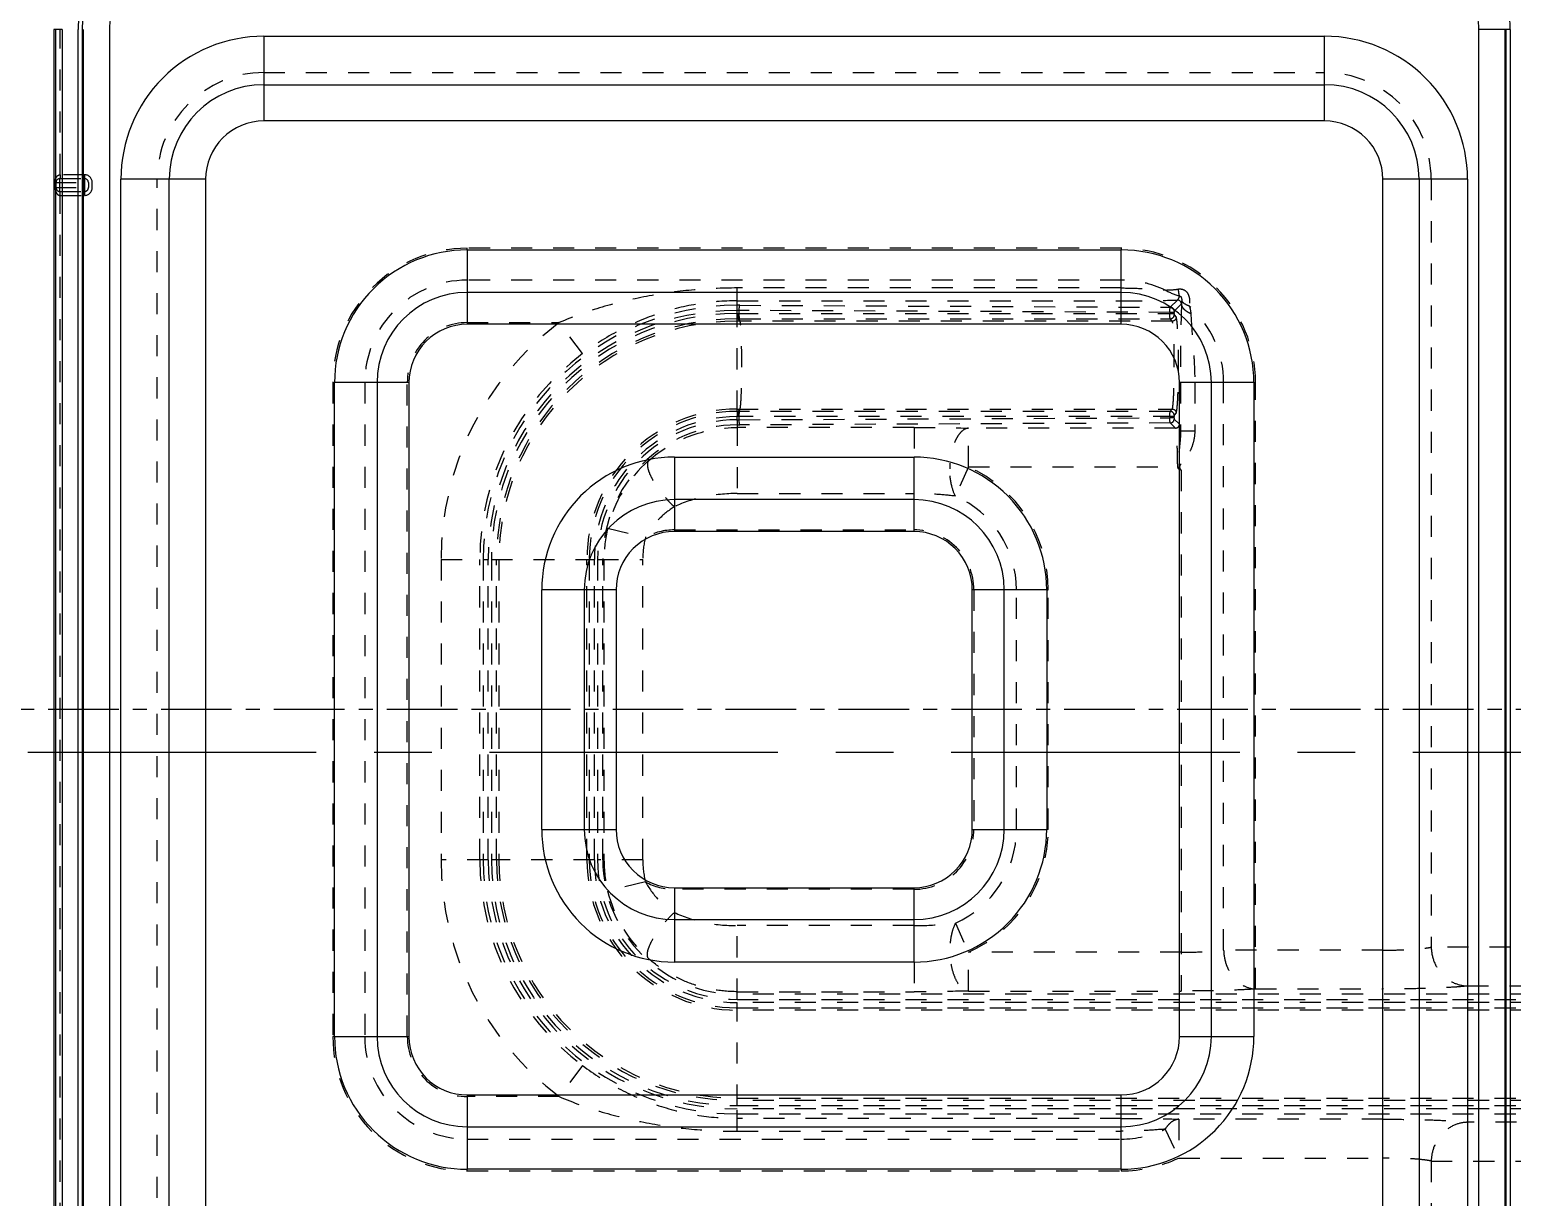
# Model space of a CAD drawing. Header units: millimetres. Extents: x 564 to 2602, y -1989 to 1042.
# Drawn here: x 670.6 to 785.7, y -341.8 to -251.1 of the extents above; entities that cross this region are included whole.
import ezdxf

# ---------------------------------------------------------------- set-up
doc = ezdxf.new("R2010")
doc.units = ezdxf.units.MM
doc.header["$LTSCALE"] = 16.335
doc.linetypes.add('CENTER', pattern=[0.6, 0.375, -0.075, 0.075, -0.075])
doc.linetypes.add('HIDDEN', pattern=[0.2, 0.1, -0.1])
doc.layers.get('0').update_dxf_attribs({"linetype": 'CONTINUOUS'})
doc.layers.add('DEFAULT_2', color=8, linetype='HIDDEN')

msp = doc.modelspace()

# ---------------------------------------------------------------- linework, layer by layer
at = {"color": 7, "linetype": 'Continuous'}
for p, q in [((672.463, -251.129), (672.463, -356.706)), ((673.123, -251.129), (672.463, -251.129)), ((672.621, -356.706), (672.621, -251.129)), ((673.123, -251.129), (673.123, -356.706)), ((674.362, -356.706), (674.362, -251.129)), ((674.664, -251.129), (674.664, -356.706)), ((674.786, -356.706), (674.786, -251.129)), ((676.794, -251.129), (676.794, -356.706)), ((688.776, -251.643), (688.776, -258.218)), ((688.776, -251.643), (771.126, -251.643)), ((771.126, -258.218), (771.126, -251.643)), ((783.108, -356.706), (783.108, -251.129)), ((785.54, -251.129), (783.108, -251.129)), ((785.116, -251.129), (785.116, -356.706)), ((785.239, -356.706), (785.239, -251.129)), ((785.54, -251.129), (785.54, -356.706)), ((688.776, -255.4), (771.126, -255.4)), ((771.126, -258.218), (688.776, -258.218)), ((677.677, -345.093), (677.677, -262.742)), ((684.251, -262.742), (677.677, -262.742)), ((681.434, -345.093), (681.434, -262.742)), ((684.251, -262.742), (684.251, -345.093)), ((775.651, -345.093), (775.651, -262.742)), ((782.225, -262.742), (775.651, -262.742)), ((778.469, -262.742), (778.469, -345.093)), ((782.225, -262.742), (782.225, -345.093)), ((704.562, -268.228), (704.562, -274.004)), ((704.562, -268.228), (755.34, -268.228)), ((755.34, -274.004), (755.34, -268.228)), ((755.34, -271.528), (704.562, -271.528)), ((755.34, -274.004), (704.562, -274.004)), ((694.261, -329.306), (694.261, -278.529)), ((700.037, -278.529), (694.261, -278.529)), ((697.562, -278.529), (697.562, -329.306)), ((700.037, -278.529), (700.037, -329.306)), ((759.865, -329.306), (759.865, -278.529)), ((765.641, -278.529), (759.865, -278.529)), ((762.34, -329.306), (762.34, -278.529)), ((765.641, -278.529), (765.641, -329.306)), ((720.65, -284.316), (720.65, -290.092)), ((720.65, -284.316), (739.252, -284.316)), ((739.252, -290.092), (739.252, -284.316)), ((739.252, -287.616), (720.65, -287.616)), ((739.252, -290.092), (720.65, -290.092)), ((710.349, -313.218), (710.349, -294.617)), ((716.125, -294.617), (710.349, -294.617)), ((713.65, -294.617), (713.65, -313.218)), ((716.125, -294.617), (716.125, -313.218)), ((743.777, -313.218), (743.777, -294.617)), ((749.553, -294.617), (743.777, -294.617)), ((746.252, -313.218), (746.252, -294.617)), ((749.553, -294.617), (749.553, -313.218)), ((710.349, -313.218), (716.125, -313.218)), ((743.777, -313.218), (749.553, -313.218)), ((720.65, -317.743), (720.65, -323.519)), ((720.65, -317.743), (739.252, -317.743)), ((739.252, -323.519), (739.252, -317.743)), ((720.65, -320.219), (739.252, -320.219)), ((739.252, -323.519), (720.65, -323.519)), ((694.261, -329.306), (700.037, -329.306)), ((759.865, -329.306), (765.641, -329.306)), ((704.562, -333.831), (704.562, -339.607)), ((704.562, -333.831), (755.34, -333.831)), ((755.34, -339.607), (755.34, -333.831)), ((704.562, -336.307), (755.34, -336.307)), ((755.34, -339.607), (704.562, -339.607))]:
    msp.add_line(p, q, dxfattribs=at)
at = {"color": 1, "linetype": 'CENTER', "ltscale": 0.89432}
msp.add_line((931.703, -303.918), (639.81, -303.918), dxfattribs=at)
at = {"color": 1, "linetype": 'CENTER', "ltscale": 3.657227}
msp.add_line((598.756, -307.216), (972.756, -307.216), dxfattribs=at)
at = {"color": 7, "linetype": 'Continuous'}
for centre, radius, start, end in [((682.19, -251.129), 7.828, 89.99994, 180.00006), ((682.19, -251.129), 7.526, 90, 180), ((777.712, -251.129), 7.828, 359.99994, 90.00006), ((682.19, -251.129), 5.396, 89.99993, 180.00007), ((777.712, -251.129), 5.396, 359.99993, 90.00007), ((688.776, -262.742), 11.099, 89.99965, 180.00035), ((771.126, -262.742), 11.099, 359.99965, 90.00035), ((688.776, -262.742), 7.342, 90, 180), ((771.126, -262.742), 7.342, 0, 90), ((688.776, -262.742), 4.525, 89.99994, 180.00006), ((771.126, -262.742), 4.525, 359.99994, 90.00006), ((704.562, -278.529), 10.301, 89.99966, 180.00034), ((755.34, -278.529), 10.301, 359.99966, 90.00034), ((704.562, -278.529), 7, 90, 180), ((755.34, -278.529), 7, 0, 90), ((704.562, -278.529), 4.525, 89.99994, 180.00006), ((755.34, -278.529), 4.525, 359.99994, 90.00006), ((720.65, -294.617), 10.301, 89.99966, 180.00034), ((739.252, -294.617), 10.301, 359.99966, 90.00034), ((720.65, -294.617), 7, 90, 180), ((739.252, -294.617), 7, 0, 90), ((720.65, -294.617), 4.525, 89.99994, 180.00006), ((739.252, -294.617), 4.525, 359.99994, 90.00006), ((720.65, -313.218), 10.301, 179.99966, 270.00034), ((720.65, -313.218), 7, 180, 270), ((720.65, -313.218), 4.525, 179.99994, 270.00006), ((739.252, -313.218), 10.301, 269.99966, 0.00034), ((739.252, -313.218), 7, 270, 360), ((739.252, -313.218), 4.525, 269.99994, 0.00006), ((704.562, -329.306), 10.301, 179.99966, 270.00034), ((704.562, -329.306), 7, 180, 270), ((704.562, -329.306), 4.525, 179.99994, 270.00006), ((755.34, -329.306), 10.301, 269.99966, 0.00034), ((755.34, -329.306), 7, 270, 360), ((755.34, -329.306), 4.525, 269.99994, 0.00006)]:
    msp.add_arc(centre, radius, start, end, dxfattribs=at)
at = {"layer": 'DEFAULT_2', "color": 8, "linetype": 'HIDDEN'}
for p, q in [((672.965, -262.391), (672.965, -251.129)), ((688.776, -254.461), (771.126, -254.461)), ((674.85, -262.391), (672.965, -262.391)), ((674.85, -262.391), (674.85, -263.999)), ((672.572, -263.396), (672.572, -262.994)), ((672.572, -262.994), (675.453, -262.994)), ((672.572, -263.396), (675.453, -263.396)), ((672.638, -262.994), (672.638, -263.396)), ((672.939, -263.698), (672.939, -262.692)), ((672.939, -262.692), (674.85, -262.692)), ((675.151, -262.994), (675.151, -263.396)), ((675.453, -263.396), (675.453, -262.994)), ((680.494, -345.093), (680.494, -262.742)), ((779.408, -262.742), (779.408, -322.359)), ((672.939, -263.698), (674.85, -263.698)), ((672.965, -343.836), (672.965, -263.999)), ((672.965, -263.999), (674.85, -263.999)), ((704.562, -268.228), (704.562, -268.1)), ((755.34, -268.1), (704.562, -268.1)), ((755.34, -268.1), (755.34, -268.228)), ((755.34, -270.576), (704.562, -270.576)), ((725.527, -272.526), (725.527, -271.185)), ((755.34, -271.185), (725.527, -271.185)), ((725.527, -272.179), (755.34, -272.179)), ((725.72, -272.526), (759.148, -272.68)), ((759.148, -272.68), (759.709, -272.119)), ((760.01, -272.421), (759.449, -272.981)), ((704.562, -273.876), (711.71, -273.876)), ((713.521, -276.284), (711.71, -273.876)), ((725.509, -272.928), (725.509, -273.174)), ((725.509, -273.174), (759.444, -273.174)), ((725.527, -280.768), (725.527, -273.575)), ((759.301, -273.759), (725.527, -273.759)), ((725.743, -273.759), (725.614, -273.575)), ((725.685, -273.174), (725.685, -272.928)), ((759.117, -273.081), (725.685, -272.928)), ((725.718, -273.575), (759.146, -273.575)), ((759.117, -273.081), (759.117, -273.174)), ((759.444, -273.081), (759.117, -273.081)), ((759.301, -273.759), (759.146, -273.575)), ((759.444, -273.174), (759.444, -273.081)), ((759.449, -273.274), (759.604, -273.458)), ((694.134, -278.529), (694.134, -329.306)), ((694.134, -278.529), (694.261, -278.529)), ((696.609, -278.529), (696.609, -329.306)), ((699.91, -329.306), (699.91, -278.529)), ((759.94, -278.529), (759.94, -282.292)), ((761.05, -278.529), (761.05, -282.292)), ((763.293, -322.596), (763.293, -278.529)), ((765.641, -278.529), (765.769, -278.529)), ((765.769, -325.609), (765.769, -278.529)), ((725.527, -280.583), (759.301, -280.583)), ((725.614, -280.768), (725.743, -280.583)), ((759.146, -280.768), (725.718, -280.768)), ((759.146, -280.768), (759.301, -280.583)), ((725.509, -281.169), (725.509, -281.415)), ((759.444, -281.169), (725.509, -281.169)), ((725.527, -281.817), (725.527, -287.144)), ((739.252, -282.016), (725.527, -282.016)), ((725.685, -281.414), (725.685, -281.169)), ((725.685, -281.414), (759.117, -281.261)), ((759.148, -281.663), (725.72, -281.816)), ((739.252, -282.016), (739.252, -284.316)), ((759.117, -281.169), (759.117, -281.261)), ((759.444, -281.261), (759.117, -281.261)), ((759.554, -282.068), (759.148, -281.663)), ((759.444, -281.261), (759.444, -281.169)), ((759.604, -280.885), (759.449, -281.069)), ((759.449, -281.362), (759.855, -281.767)), ((743.473, -285.08), (743.473, -282.068)), ((759.554, -282.068), (743.473, -282.068)), ((761.05, -282.292), (759.94, -282.292)), ((743.473, -285.081), (742.471, -287.344)), ((743.473, -285.08), (759.726, -285.08)), ((759.992, -285.335), (759.992, -325.767)), ((725.527, -287.144), (739.252, -287.144)), ((715.468, -289.844), (718.397, -290.546)), ((720.65, -289.964), (739.252, -289.964)), ((702.535, -292.254), (702.535, -315.581)), ((702.535, -292.254), (706.201, -292.254)), ((705.547, -315.581), (705.547, -292.254)), ((705.799, -292.254), (705.799, -315.581)), ((706.201, -315.581), (706.201, -292.254)), ((706.447, -292.254), (706.447, -315.581)), ((706.447, -292.254), (714.442, -292.254)), ((706.848, -315.581), (706.848, -292.254)), ((707.032, -292.254), (707.032, -315.581)), ((713.856, -315.581), (713.856, -292.254)), ((714.041, -292.254), (714.041, -315.581)), ((714.442, -315.581), (714.442, -292.254)), ((714.688, -292.254), (714.688, -315.581)), ((714.688, -292.254), (718.196, -292.254)), ((715.09, -315.581), (715.09, -292.254)), ((715.183, -292.254), (715.183, -315.581)), ((718.196, -315.581), (718.196, -292.254)), ((743.904, -294.617), (743.904, -313.218)), ((747.205, -313.218), (747.205, -294.617)), ((749.553, -294.617), (749.681, -294.617)), ((749.681, -313.218), (749.681, -294.617)), ((749.681, -313.218), (749.553, -313.218)), ((706.201, -315.581), (702.535, -315.581)), ((714.442, -315.581), (706.447, -315.581)), ((718.196, -315.581), (714.688, -315.581)), ((718.397, -317.289), (715.468, -317.991)), ((739.252, -317.871), (720.65, -317.871)), ((725.527, -326.42), (725.527, -320.691)), ((739.252, -320.691), (725.527, -320.691)), ((742.471, -320.491), (743.473, -322.754)), ((743.473, -325.767), (743.473, -322.754)), ((759.992, -322.754), (743.473, -322.754)), ((775.651, -322.596), (763.293, -322.596)), ((792.105, -322.359), (779.408, -322.359)), ((739.252, -323.519), (739.252, -325.819)), ((743.473, -325.767), (759.994, -325.767)), ((765.768, -325.609), (775.653, -325.609)), ((782.225, -325.372), (789.288, -325.372)), ((725.527, -325.819), (739.252, -325.819)), ((845.986, -326.019), (725.527, -326.019)), ((725.527, -326.42), (845.986, -326.42)), ((725.527, -334.662), (725.527, -326.666)), ((845.986, -326.666), (725.527, -326.666)), ((725.527, -327.068), (845.986, -327.068)), ((845.986, -327.252), (725.527, -327.252)), ((694.261, -329.306), (694.134, -329.306)), ((713.521, -331.551), (711.71, -333.959)), ((711.71, -333.959), (704.562, -333.959)), ((725.527, -334.076), (845.986, -334.076)), ((845.986, -334.26), (725.527, -334.26)), ((725.527, -334.662), (845.986, -334.662)), ((725.527, -336.65), (725.527, -334.907)), ((845.986, -334.907), (725.527, -334.907)), ((725.527, -335.309), (845.986, -335.309)), ((755.34, -335.656), (725.527, -335.656)), ((775.652, -335.719), (759.804, -335.719)), ((759.804, -335.719), (759.804, -338.731)), ((789.288, -335.956), (782.225, -335.956)), ((704.562, -337.26), (755.34, -337.26)), ((725.527, -336.65), (755.34, -336.65)), ((758.744, -336.494), (759.804, -338.731)), ((759.804, -338.731), (775.651, -338.731)), ((779.408, -338.969), (792.105, -338.969)), ((779.408, -338.969), (779.408, -345.093)), ((704.562, -339.735), (704.562, -339.607)), ((704.562, -339.735), (755.34, -339.735)), ((755.34, -339.607), (755.34, -339.735))]:
    msp.add_line(p, q, dxfattribs=at)
for centre, radius, start, end in [((688.776, -262.742), 8.281, 90, 180), ((771.126, -262.742), 8.281, 0, 90), ((674.85, -262.994), 0.603, 359.999, 89.93545), ((672.939, -262.994), 0.302, 90, 180), ((672.939, -263.396), 0.302, 180, 270.00062), ((674.85, -262.994), 0.302, 0, 90), ((674.85, -263.396), 0.603, 270.06539, 0.00026), ((674.85, -263.396), 0.302, 270, 0), ((704.562, -278.529), 10.429, 89.99971, 180.00029), ((755.34, -278.529), 10.429, 0.00011, 90.00027), ((704.562, -278.529), 7.953, 90, 180), ((755.34, -278.529), 7.953, 64.65633, 90), ((725.527, -292.254), 19.728, 90, 180), ((725.511, -317.689), 45.163, 89.73477, 89.9795), ((759.147, -272.982), 0.302, 0.18408, 89.81505), ((759.708, -272.422), 0.302, 0.1863, 89.8152), ((755.34, -278.529), 7.953, 0.00053, 48.37646), ((704.562, -278.529), 4.652, 89.99999, 180.00001), ((725.527, -292.254), 22.992, 126.93628, 179.99997), ((725.527, -292.254), 19.326, 90.05164, 179.99995), ((725.527, -292.254), 19.08, 90.0523, 179.99999), ((725.527, -292.254), 18.679, 90, 180), ((725.527, -292.254), 18.495, 90, 180), ((725.51, -304.75), 31.823, 89.68498, 90.00055), ((725.51, -235.334), 38.241, 270.026, 270.15598), ((725.718, -235.383), 38.192, 269.84387, 269.99985), ((759.147, -273.273), 0.302, 269.89848, 359.75885), ((725.527, -292.254), 19.98, 126.93628, 180), ((725.527, -292.254), 11.67, 90, 180), ((725.527, -292.254), 11.486, 90, 180), ((725.51, -319.01), 38.243, 89.84401, 89.97399), ((725.718, -318.955), 38.188, 90.00014, 90.15614), ((759.147, -281.07), 0.302, 0.23687, 90.10582), ((725.527, -292.254), 11.085, 90.09003, 180.0001), ((725.527, -292.254), 10.839, 90.09207, 180.00005), ((725.527, -292.254), 10.437, 90, 180), ((725.51, -249.594), 31.821, 269.99941, 270.315), ((725.511, -236.724), 45.093, 270.02013, 270.26524), ((759.147, -281.361), 0.302, 270.1892, 359.81095), ((759.553, -281.766), 0.302, 270.19305, 359.83696), ((725.318, -292.203), 10.129, 131.27901, 166.53095), ((739.252, -294.617), 10.429, 0.00036, 66.12559), ((739.252, -294.617), 7.953, 0.00049, 66.12262), ((725.527, -292.254), 10.344, 166.52976, 180), ((720.65, -294.617), 4.652, 90, 118.96148), ((739.252, -294.617), 4.652, 359.9999, 90.0001), ((725.527, -292.254), 7.331, 166.52973, 180), ((739.252, -313.218), 4.652, 269.99999, 0.00001), ((739.252, -313.218), 7.953, 293.88407, 0), ((739.252, -313.218), 10.429, 293.87836, 0), ((725.527, -315.581), 22.992, 180.00003, 233.06372), ((725.527, -315.581), 19.98, 180, 233.06372), ((725.527, -315.581), 19.728, 180, 270), ((725.527, -315.581), 19.326, 180.00005, 269.99995), ((725.527, -315.581), 19.08, 180.00002, 269.99998), ((725.527, -315.581), 18.679, 180, 270), ((725.527, -315.581), 18.495, 180, 270), ((725.527, -315.581), 11.67, 180, 270), ((725.527, -315.581), 11.486, 180, 270), ((725.527, -315.581), 11.085, 179.99991, 270.00009), ((725.527, -315.581), 10.839, 179.99996, 270.00004), ((725.527, -315.581), 10.437, 180, 270), ((725.527, -315.581), 10.344, 180, 193.47026), ((725.527, -315.581), 7.331, 180, 193.47028), ((720.65, -313.218), 4.652, 241.03854, 269.99998), ((725.317, -315.632), 10.128, 193.46829, 228.72176), ((704.562, -329.306), 10.429, 180.00011, 270.00027), ((704.562, -329.306), 7.953, 180.00049, 270), ((704.562, -329.306), 4.652, 179.9999, 270.0001), ((755.34, -329.306), 7.953, 270, 295.34478), ((755.34, -329.306), 10.429, 270, 295.34372)]:
    msp.add_arc(centre, radius, start, end, dxfattribs=at)
for points, knots in [([(672.572, -262.994), (672.575, -262.926), (672.584, -262.793), (672.64, -262.635), (672.708, -262.524), (672.775, -262.452), (672.863, -262.4), (672.931, -262.389), (672.965, -262.391)], [0, 0, 0, 0, 0.2558122, 0.5019513, 0.623445, 0.7461877, 0.871324, 1, 1, 1, 1]), ([(672.965, -262.391), (672.963, -262.429), (672.96, -262.485), (672.955, -262.556), (672.951, -262.601), (672.948, -262.637), (672.945, -262.667), (672.942, -262.68), (672.941, -262.692), (672.939, -262.692)], [0, 0, 0, 0, 0.3809344, 0.5539349, 0.7051458, 0.8293677, 0.9217268, 0.979088, 1, 1, 1, 1]), ([(672.572, -263.396), (672.575, -263.464), (672.584, -263.597), (672.64, -263.755), (672.708, -263.866), (672.776, -263.938), (672.863, -263.99), (672.931, -264), (672.965, -263.999)], [0, 0, 0, 0, 0.2559564, 0.5023491, 0.6238103, 0.7463461, 0.8713482, 1, 1, 1, 1]), ([(672.965, -263.999), (672.963, -263.961), (672.96, -263.905), (672.956, -263.834), (672.952, -263.788), (672.949, -263.752), (672.947, -263.723), (672.943, -263.709), (672.941, -263.698), (672.939, -263.698)], [0, 0, 0, 0, 0.3805015, 0.553271, 0.7042235, 0.8282073, 0.9204471, 0.9779754, 1, 1, 1, 1]), ([(725.527, -271.185), (724.344, -271.182), (721.981, -271.293), (718.471, -271.788), (715.025, -272.612), (712.793, -273.401), (711.71, -273.876)], [0, 0, 0, 0, 0.2505182, 0.5001124, 0.7496488, 1, 1, 1, 1]), ([(755.34, -271.185), (755.938, -271.185), (757.074, -271.219), (758.207, -271.302), (758.744, -271.341)], [0, 0, 0, 0, 0.526024, 1, 1, 1, 1]), ([(758.744, -271.341), (758.828, -271.342), (759.169, -271.34), (759.51, -271.31), (759.764, -271.269)], [0, 0, 0, 0, 0.245725, 1, 1, 1, 1]), ([(759.764, -271.269), (759.844, -271.257), (760.016, -271.252), (760.265, -271.339), (760.459, -271.52), (760.577, -271.747), (760.636, -271.978), (760.66, -272.257), (760.643, -272.458), (760.623, -272.584)], [0, 0, 0, 0, 0.1314296, 0.2715873, 0.4133689, 0.5496061, 0.6772686, 0.7954121, 1, 1, 1, 1]), ([(759.764, -271.269), (759.767, -271.38), (759.784, -271.569), (759.832, -271.756), (759.872, -271.825)], [0, 0, 0, 0, 0.5817644, 1, 1, 1, 1]), ([(725.527, -272.18), (724.463, -272.18), (722.334, -272.359), (719.222, -273.153), (716.243, -274.447), (714.401, -275.622), (713.521, -276.284)], [0, 0, 0, 0, 0.2474893, 0.4942806, 0.7437929, 1, 1, 1, 1]), ([(725.509, -272.928), (725.511, -272.878), (725.513, -272.786), (725.517, -272.677), (725.52, -272.605), (725.522, -272.567), (725.525, -272.542), (725.525, -272.529), (725.527, -272.526)], [0, 0, 0, 0, 0.3702575, 0.6887575, 0.8133152, 0.9086088, 0.9715225, 1, 1, 1, 1]), ([(725.685, -272.928), (725.685, -272.877), (725.687, -272.784), (725.693, -272.676), (725.7, -272.607), (725.705, -272.569), (725.711, -272.544), (725.716, -272.529), (725.72, -272.526)], [0, 0, 0, 0, 0.3821359, 0.6839173, 0.8005068, 0.8971944, 0.9654204, 1, 1, 1, 1]), ([(755.34, -272.179), (756.095, -272.179), (757.552, -272.171), (759.008, -272.143), (759.709, -272.119)], [0, 0, 0, 0, 0.5186674, 1, 1, 1, 1]), ([(759.117, -273.081), (759.117, -273.032), (759.119, -272.939), (759.124, -272.83), (759.13, -272.758), (759.135, -272.72), (759.141, -272.696), (759.145, -272.682), (759.148, -272.68)], [0, 0, 0, 0, 0.3680524, 0.684994, 0.8092472, 0.9047259, 0.9686112, 1, 1, 1, 1]), ([(759.709, -272.119), (759.724, -272.111), (759.754, -272.079), (759.811, -271.981), (759.849, -271.892), (759.872, -271.825)], [0, 0, 0, 0, 0.1556238, 0.3775861, 1, 1, 1, 1]), ([(759.872, -271.825), (759.882, -271.822), (759.909, -271.819), (759.958, -271.844), (759.993, -271.897), (760.015, -271.955), (760.031, -272.02), (760.04, -272.093), (760.041, -272.148), (760.041, -272.174)], [0, 0, 0, 0, 0.0730884, 0.1840757, 0.359196, 0.4948283, 0.6146293, 0.8235496, 1, 1, 1, 1]), ([(760.023, -272.402), (759.982, -273.375), (759.947, -275.418), (759.94, -277.461), (759.94, -278.529)], [0, 0, 0, 0, 0.477077, 1, 1, 1, 1]), ([(760.023, -272.402), (760.022, -272.404), (760.018, -272.41), (760.014, -272.417), (760.01, -272.421)], [0, 0, 0, 0, 0.2905258, 1, 1, 1, 1]), ([(760.041, -272.174), (760.04, -272.195), (760.038, -272.271), (760.033, -272.347), (760.023, -272.402)], [0, 0, 0, 0, 0.2712237, 1, 1, 1, 1]), ([(760.743, -273.18), (760.646, -273.141), (760.464, -273.048), (760.233, -272.866), (760.076, -272.647), (760.028, -272.481), (760.023, -272.402)], [0, 0, 0, 0, 0.2816211, 0.546968, 0.7858212, 1, 1, 1, 1]), ([(760.623, -272.584), (760.559, -272.565), (760.335, -272.483), (760.126, -272.326), (760.041, -272.174)], [0, 0, 0, 0, 0.2744418, 1, 1, 1, 1]), ([(760.623, -272.584), (760.639, -272.631), (760.699, -272.825), (760.735, -273.027), (760.743, -273.18)], [0, 0, 0, 0, 0.2474232, 1, 1, 1, 1]), ([(725.527, -273.575), (725.525, -273.571), (725.525, -273.558), (725.522, -273.533), (725.52, -273.495), (725.517, -273.423), (725.514, -273.315), (725.511, -273.223), (725.509, -273.174)], [0, 0, 0, 0, 0.0299721, 0.0939386, 0.1897854, 0.3144026, 0.6317975, 1, 1, 1, 1]), ([(725.596, -273.173), (725.596, -273.221), (725.597, -273.313), (725.6, -273.422), (725.604, -273.496), (725.606, -273.534), (725.61, -273.559), (725.611, -273.572), (725.614, -273.575)], [0, 0, 0, 0, 0.3570898, 0.6847927, 0.8115956, 0.9073856, 0.9706152, 1, 1, 1, 1]), ([(725.718, -273.575), (725.714, -273.572), (725.71, -273.559), (725.704, -273.535), (725.699, -273.496), (725.691, -273.422), (725.686, -273.313), (725.685, -273.221), (725.685, -273.174)], [0, 0, 0, 0, 0.032044, 0.096285, 0.1923309, 0.3188622, 0.6449764, 1, 1, 1, 1]), ([(725.743, -280.583), (725.75, -280.573), (725.761, -280.539), (725.773, -280.474), (725.785, -280.379), (725.798, -280.256), (725.81, -280.106), (725.827, -279.855), (725.844, -279.485), (725.861, -278.983), (725.873, -278.416), (725.881, -277.805), (725.883, -277.171), (725.881, -276.538), (725.873, -275.927), (725.861, -275.36), (725.844, -274.857), (725.827, -274.487), (725.81, -274.236), (725.798, -274.086), (725.785, -273.963), (725.773, -273.869), (725.76, -273.804), (725.75, -273.769), (725.743, -273.759)], [0, 0, 0, 0, 0.0055796, 0.0153105, 0.0292546, 0.047353, 0.0694452, 0.0953311, 0.1576068, 0.2319845, 0.3158667, 0.4062728, 0.5000053, 0.5937377, 0.6841438, 0.7680259, 0.8424037, 0.9046789, 0.9305643, 0.9526565, 0.9707564, 0.9847043, 0.9944373, 1, 1, 1, 1]), ([(759.146, -273.575), (759.143, -273.572), (759.139, -273.558), (759.134, -273.534), (759.129, -273.495), (759.123, -273.423), (759.118, -273.315), (759.117, -273.223), (759.117, -273.174)], [0, 0, 0, 0, 0.0327146, 0.0976133, 0.1936367, 0.3179612, 0.6338721, 1, 1, 1, 1]), ([(759.604, -273.458), (759.604, -273.535), (759.539, -273.695), (759.378, -273.759), (759.301, -273.759)], [0, 0, 0, 0, 0.497956, 1, 1, 1, 1]), ([(759.459, -277.171), (759.459, -276.958), (759.457, -276.538), (759.448, -275.927), (759.435, -275.36), (759.416, -274.858), (759.396, -274.487), (759.377, -274.236), (759.364, -274.086), (759.349, -273.963), (759.335, -273.869), (759.32, -273.804), (759.309, -273.769), (759.301, -273.759)], [0, 0, 0, 0, 0.1873279, 0.3680217, 0.5356784, 0.684403, 0.8089198, 0.8607342, 0.9049299, 0.9411683, 0.9691745, 0.9887393, 1, 1, 1, 1]), ([(759.449, -272.981), (759.447, -272.983), (759.448, -272.995), (759.445, -273.015), (759.445, -273.046), (759.444, -273.069), (759.444, -273.081)], [0, 0, 0, 0, 0.0921429, 0.3119188, 0.6294986, 1, 1, 1, 1]), ([(759.444, -273.174), (759.444, -273.186), (759.445, -273.209), (759.445, -273.24), (759.448, -273.26), (759.447, -273.271), (759.449, -273.274)], [0, 0, 0, 0, 0.3674586, 0.6841483, 0.9046327, 1, 1, 1, 1]), ([(759.604, -280.885), (759.613, -280.873), (759.626, -280.836), (759.643, -280.765), (759.66, -280.663), (759.684, -280.466), (759.71, -280.148), (759.737, -279.69), (759.758, -279.143), (759.774, -278.526), (759.784, -277.861), (759.788, -277.171), (759.784, -276.482), (759.774, -275.817), (759.758, -275.2), (759.737, -274.653), (759.71, -274.195), (759.684, -273.877), (759.66, -273.68), (759.643, -273.578), (759.626, -273.507), (759.613, -273.47), (759.604, -273.458)], [0, 0, 0, 0, 0.0058369, 0.0155953, 0.0294631, 0.0475161, 0.0955337, 0.1578244, 0.2321614, 0.3159973, 0.4063431, 0.5000013, 0.5936595, 0.6840051, 0.7678409, 0.8421776, 0.9044682, 0.9524853, 0.9705372, 0.9844038, 0.9941617, 1, 1, 1, 1]), ([(760.743, -273.18), (760.784, -274.005), (760.897, -275.298), (761.023, -277.08), (761.049, -278.041), (761.05, -278.529)], [0, 0, 0, 0, 0.4622618, 0.7267235, 1, 1, 1, 1]), ([(759.301, -280.583), (759.309, -280.573), (759.32, -280.539), (759.335, -280.474), (759.349, -280.379), (759.364, -280.256), (759.377, -280.106), (759.396, -279.855), (759.416, -279.485), (759.435, -278.982), (759.448, -278.416), (759.457, -277.805), (759.459, -277.385), (759.459, -277.171)], [0, 0, 0, 0, 0.0112649, 0.0308263, 0.0588317, 0.0950733, 0.139267, 0.1910796, 0.3155992, 0.4643228, 0.6319781, 0.8126735, 1, 1, 1, 1]), ([(725.527, -280.768), (725.525, -280.771), (725.524, -280.784), (725.521, -280.809), (725.519, -280.847), (725.516, -280.919), (725.512, -281.028), (725.51, -281.12), (725.509, -281.169)], [0, 0, 0, 0, 0.0300921, 0.0941024, 0.1899547, 0.3145496, 0.6318697, 1, 1, 1, 1]), ([(725.598, -281.169), (725.598, -281.121), (725.599, -281.029), (725.601, -280.921), (725.604, -280.847), (725.607, -280.808), (725.61, -280.784), (725.611, -280.771), (725.614, -280.768)], [0, 0, 0, 0, 0.3571219, 0.6848261, 0.8116182, 0.9073934, 0.9706097, 1, 1, 1, 1]), ([(725.685, -281.169), (725.685, -281.121), (725.686, -281.029), (725.691, -280.92), (725.699, -280.847), (725.704, -280.808), (725.71, -280.784), (725.714, -280.77), (725.718, -280.768)], [0, 0, 0, 0, 0.3550236, 0.6811378, 0.8076691, 0.903715, 0.967956, 1, 1, 1, 1]), ([(759.117, -281.169), (759.117, -281.12), (759.118, -281.028), (759.123, -280.919), (759.129, -280.847), (759.134, -280.809), (759.139, -280.784), (759.143, -280.77), (759.146, -280.768)], [0, 0, 0, 0, 0.3661264, 0.6820346, 0.8063589, 0.9023833, 0.9672819, 1, 1, 1, 1]), ([(759.301, -280.583), (759.378, -280.583), (759.539, -280.647), (759.604, -280.808), (759.604, -280.884)], [0, 0, 0, 0, 0.5020453, 1, 1, 1, 1]), ([(718.636, -284.592), (719.564, -283.777), (721.755, -282.466), (724.269, -282.016), (725.527, -282.016)], [0, 0, 0, 0, 0.4953191, 1, 1, 1, 1]), ([(725.509, -281.415), (725.51, -281.465), (725.512, -281.557), (725.516, -281.666), (725.519, -281.738), (725.521, -281.776), (725.524, -281.8), (725.525, -281.813), (725.527, -281.817)], [0, 0, 0, 0, 0.370218, 0.6886619, 0.8131966, 0.9084875, 0.9714281, 1, 1, 1, 1]), ([(725.72, -281.816), (725.716, -281.814), (725.712, -281.8), (725.706, -281.777), (725.7, -281.738), (725.693, -281.664), (725.687, -281.555), (725.685, -281.463), (725.685, -281.414)], [0, 0, 0, 0, 0.0308246, 0.0940679, 0.1895291, 0.315968, 0.6432691, 1, 1, 1, 1]), ([(739.252, -282.016), (739.616, -282.016), (741.023, -282.02), (742.431, -282.039), (743.473, -282.068)], [0, 0, 0, 0, 0.2589211, 1, 1, 1, 1]), ([(759.148, -281.663), (759.145, -281.66), (759.141, -281.647), (759.135, -281.623), (759.13, -281.584), (759.124, -281.512), (759.119, -281.403), (759.117, -281.311), (759.117, -281.261)], [0, 0, 0, 0, 0.0313822, 0.0952702, 0.1907514, 0.3150052, 0.6319468, 1, 1, 1, 1]), ([(759.449, -281.069), (759.447, -281.071), (759.448, -281.083), (759.445, -281.103), (759.445, -281.134), (759.444, -281.157), (759.444, -281.169)], [0, 0, 0, 0, 0.0947129, 0.315084, 0.6315546, 1, 1, 1, 1]), ([(759.444, -281.261), (759.444, -281.274), (759.445, -281.296), (759.445, -281.327), (759.448, -281.347), (759.447, -281.359), (759.449, -281.362)], [0, 0, 0, 0, 0.3695062, 0.6872889, 0.9071715, 1, 1, 1, 1]), ([(759.94, -282.292), (759.934, -282.222), (759.923, -282.098), (759.903, -281.94), (759.885, -281.841), (759.869, -281.789), (759.86, -281.772), (759.855, -281.767)], [0, 0, 0, 0, 0.3938913, 0.6942864, 0.8959144, 0.9596169, 1, 1, 1, 1]), ([(743.473, -282.068), (743.396, -282.076), (743.227, -282.122), (742.98, -282.28), (742.734, -282.545), (742.55, -282.842), (742.414, -283.132), (742.28, -283.48), (742.147, -283.964), (742.053, -284.581), (742.031, -285.006), (742.031, -285.219)], [0, 0, 0, 0, 0.0630315, 0.1393846, 0.2350565, 0.3532361, 0.4214031, 0.4950316, 0.6553029, 0.8269024, 1, 1, 1, 1]), ([(759.726, -285.08), (759.723, -284.891), (759.717, -284.518), (759.706, -283.975), (759.693, -283.473), (759.674, -283.028), (759.652, -282.701), (759.633, -282.48), (759.619, -282.349), (759.604, -282.242), (759.589, -282.16), (759.574, -282.105), (759.562, -282.076), (759.554, -282.068)], [0, 0, 0, 0, 0.1881558, 0.3698736, 0.5380845, 0.6869837, 0.8113663, 0.8629077, 0.9067731, 0.9425803, 0.970041, 0.9890888, 1, 1, 1, 1]), ([(759.94, -282.292), (759.949, -282.494), (759.924, -282.923), (759.869, -283.468), (759.829, -283.874), (759.805, -284.119), (759.787, -284.307), (759.768, -284.498), (759.756, -284.691), (759.74, -284.885), (759.724, -285.015), (759.726, -285.08)], [0, 0, 0, 0, 0.2172962, 0.4589616, 0.5884162, 0.6550238, 0.7226898, 0.7912141, 0.8603784, 0.9301008, 1, 1, 1, 1]), ([(761.05, -282.292), (761.05, -282.556), (760.988, -283.069), (760.746, -283.769), (760.392, -284.345), (760.115, -284.667), (759.992, -284.827)], [0, 0, 0, 0, 0.2824023, 0.5466192, 0.7850591, 1, 1, 1, 1]), ([(718.636, -284.592), (718.584, -284.655), (718.546, -284.797), (718.551, -284.998), (718.602, -285.284), (718.76, -285.698), (719.04, -286.23), (719.406, -286.779), (719.929, -287.45), (720.359, -287.905), (720.65, -288.174)], [0, 0, 0, 0, 0.0573091, 0.0956571, 0.1420597, 0.2599809, 0.4041009, 0.5626843, 0.7222055, 1, 1, 1, 1]), ([(742.472, -287.344), (742.33, -287.073), (742.102, -286.372), (742.031, -285.641), (742.031, -285.219)], [0, 0, 0, 0, 0.4205232, 1, 1, 1, 1]), ([(759.726, -285.08), (759.726, -285.088), (759.733, -285.103), (759.734, -285.119), (759.736, -285.127)], [0, 0, 0, 0, 0.500489, 1, 1, 1, 1]), ([(759.992, -285.335), (759.939, -285.314), (759.835, -285.272), (759.749, -285.181), (759.736, -285.127)], [0, 0, 0, 0, 0.5045633, 1, 1, 1, 1]), ([(759.992, -284.827), (759.935, -284.902), (759.799, -285.081), (759.935, -285.26), (759.992, -285.335)], [0, 0, 0, 0, 0.5002333, 1, 1, 1, 1]), ([(725.527, -287.144), (724.654, -287.144), (722.979, -287.305), (721.366, -287.819), (720.65, -288.174)], [0, 0, 0, 0, 0.5220008, 1, 1, 1, 1]), ([(742.471, -287.344), (741.958, -287.283), (740.886, -287.184), (739.811, -287.144), (739.252, -287.144)], [0, 0, 0, 0, 0.4805578, 1, 1, 1, 1]), ([(720.65, -288.174), (720.191, -288.45), (719.322, -289.149), (718.671, -290.053), (718.397, -290.546)], [0, 0, 0, 0, 0.4871395, 1, 1, 1, 1]), ([(718.397, -317.289), (718.671, -317.782), (719.322, -318.686), (720.191, -319.385), (720.65, -319.661)], [0, 0, 0, 0, 0.5128149, 1, 1, 1, 1]), ([(718.636, -323.243), (718.59, -323.186), (718.55, -323.064), (718.547, -322.884), (718.583, -322.624), (718.716, -322.236), (718.972, -321.72), (719.329, -321.165), (719.746, -320.612), (720.191, -320.107), (720.499, -319.801), (720.65, -319.661)], [0, 0, 0, 0, 0.0510887, 0.0850367, 0.1264006, 0.2338274, 0.3706918, 0.5292553, 0.695712, 0.8557156, 1, 1, 1, 1]), ([(720.65, -319.661), (721.366, -320.016), (722.979, -320.53), (724.654, -320.691), (725.527, -320.691)], [0, 0, 0, 0, 0.4779944, 1, 1, 1, 1]), ([(739.252, -320.691), (739.534, -320.691), (740.609, -320.672), (741.683, -320.585), (742.472, -320.491)], [0, 0, 0, 0, 0.261733, 1, 1, 1, 1]), ([(742.472, -320.491), (742.364, -320.71), (742.225, -321.065), (742.116, -321.576), (742.057, -321.996), (742.027, -322.434), (742.03, -323.023), (742.11, -323.737), (742.317, -324.514), (742.616, -325.15), (742.994, -325.6), (743.322, -325.751), (743.473, -325.767)], [0, 0, 0, 0, 0.1241658, 0.1932468, 0.2658351, 0.3407316, 0.4166369, 0.5664166, 0.7054169, 0.8253673, 0.9225369, 1, 1, 1, 1]), ([(725.527, -325.819), (724.892, -325.819), (723.626, -325.705), (721.801, -325.201), (720.109, -324.386), (719.101, -323.651), (718.636, -323.243)], [0, 0, 0, 0, 0.2537215, 0.5046704, 0.7527354, 1, 1, 1, 1]), ([(759.992, -322.754), (760.613, -322.754), (761.5, -322.737), (762.6, -322.671), (763.079, -322.624), (763.293, -322.596)], [0, 0, 0, 0, 0.563463, 0.8045207, 1, 1, 1, 1]), ([(763.293, -322.596), (763.302, -322.966), (763.401, -323.532), (763.707, -324.224), (764.024, -324.702), (764.416, -325.093), (764.975, -325.465), (765.46, -325.597), (765.769, -325.609)], [0, 0, 0, 0, 0.2597564, 0.3959222, 0.5306474, 0.6603145, 0.7826545, 1, 1, 1, 1]), ([(775.651, -322.596), (776.049, -322.596), (776.81, -322.586), (777.864, -322.542), (778.632, -322.481), (779.124, -322.416), (779.322, -322.38), (779.408, -322.359)], [0, 0, 0, 0, 0.3169332, 0.60552, 0.8396058, 0.930082, 1, 1, 1, 1]), ([(779.408, -322.359), (779.414, -322.732), (779.563, -323.506), (780.187, -324.515), (781.133, -325.198), (781.875, -325.365), (782.225, -325.372)], [0, 0, 0, 0, 0.2470307, 0.5107044, 0.7676719, 1, 1, 1, 1]), ([(743.473, -325.767), (743.141, -325.776), (741.734, -325.809), (740.326, -325.819), (739.252, -325.819)], [0, 0, 0, 0, 0.2364254, 1, 1, 1, 1]), ([(765.768, -325.609), (765.394, -325.637), (764.556, -325.683), (762.631, -325.75), (761.08, -325.767), (759.994, -325.767)], [0, 0, 0, 0, 0.1948839, 0.4360448, 1, 1, 1, 1]), ([(782.225, -325.372), (782.075, -325.392), (781.728, -325.428), (780.868, -325.493), (779.524, -325.554), (777.68, -325.599), (776.349, -325.609), (775.653, -325.609)], [0, 0, 0, 0, 0.0689897, 0.1589571, 0.3933826, 0.6823442, 1, 1, 1, 1]), ([(713.521, -331.551), (714.401, -332.213), (716.243, -333.388), (719.222, -334.682), (722.334, -335.476), (724.463, -335.655), (725.527, -335.656)], [0, 0, 0, 0, 0.2562074, 0.5057165, 0.752511, 1, 1, 1, 1]), ([(711.71, -333.959), (712.793, -334.434), (715.025, -335.224), (718.472, -336.047), (721.981, -336.542), (724.344, -336.654), (725.527, -336.65)], [0, 0, 0, 0, 0.2503525, 0.4998875, 0.7494841, 1, 1, 1, 1]), ([(755.34, -335.656), (756.114, -335.656), (757.602, -335.665), (759.09, -335.694), (759.804, -335.719)], [0, 0, 0, 0, 0.519932, 1, 1, 1, 1]), ([(759.804, -335.719), (759.706, -335.727), (759.504, -335.777), (759.221, -335.94), (758.961, -336.185), (758.813, -336.385), (758.744, -336.494)], [0, 0, 0, 0, 0.2161818, 0.4524472, 0.7142334, 1, 1, 1, 1]), ([(775.652, -335.719), (776.349, -335.719), (777.68, -335.729), (779.524, -335.774), (780.868, -335.834), (781.728, -335.899), (782.075, -335.936), (782.225, -335.956)], [0, 0, 0, 0, 0.317654, 0.6066165, 0.8410431, 0.9310106, 1, 1, 1, 1]), ([(782.225, -335.956), (781.875, -335.963), (781.133, -336.129), (780.187, -336.812), (779.563, -337.822), (779.414, -338.596), (779.408, -338.969)], [0, 0, 0, 0, 0.2323303, 0.4892981, 0.7529706, 1, 1, 1, 1]), ([(758.744, -336.494), (758.207, -336.533), (757.074, -336.616), (755.937, -336.65), (755.34, -336.65)], [0, 0, 0, 0, 0.4741006, 1, 1, 1, 1]), ([(779.408, -338.969), (779.322, -338.948), (779.124, -338.912), (778.632, -338.847), (777.864, -338.786), (776.81, -338.742), (776.049, -338.731), (775.651, -338.731)], [0, 0, 0, 0, 0.069918, 0.1603941, 0.39448, 0.6830668, 1, 1, 1, 1])]:
    msp.add_open_spline(points, degree=3, knots=knots, dxfattribs=at)
msp.add_open_spline([(758.744, -271.341), (759.106, -271.531), (759.482, -271.702), (759.872, -271.825)], degree=3, dxfattribs=at)

doc.saveas('drawing.dxf')
